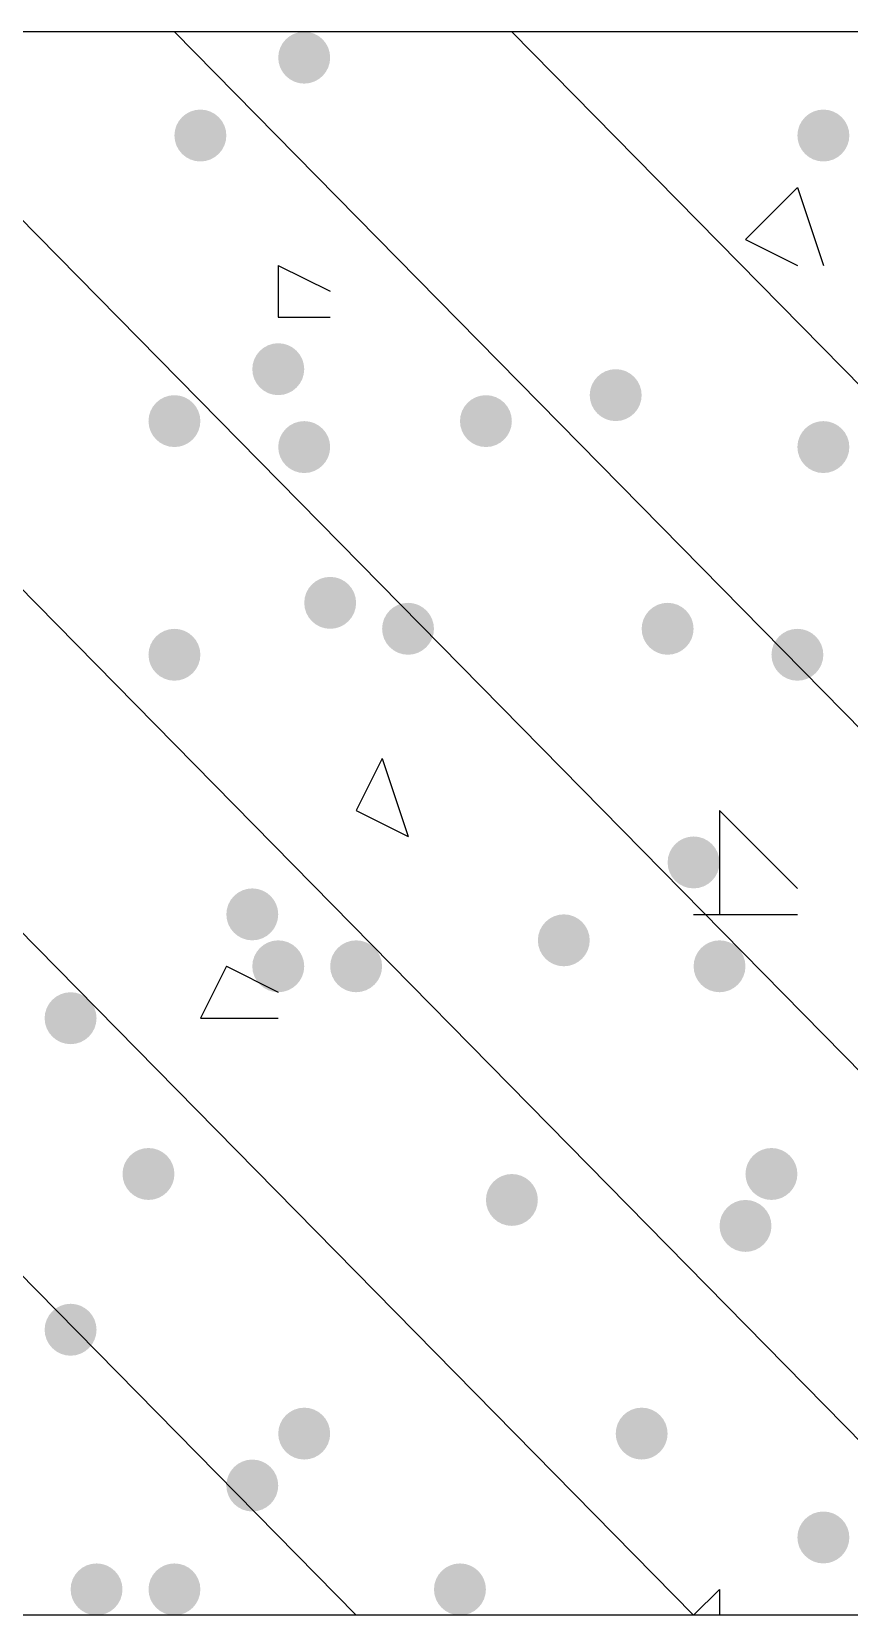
# Model space of a CAD drawing. Header units: inches. Extents: x 11 to 286, y 6 to 196.
# Drawn here: x 98.206 to 99.54, y 51.153 to 53.735 of the extents above; entities that cross this region are included whole.
import ezdxf

# ---------------------------------------------------------------- set-up
doc = ezdxf.new("R2010")
doc.units = ezdxf.units.IN
doc.header["$MEASUREMENT"] = 0
doc.layers.add('PDF_几何图形', color=7, linetype='Continuous')
doc.layers.add('PDF_实体填充', color=7, linetype='Continuous', true_color=0xffffff)

msp = doc.modelspace()

# ---------------------------------------------------------------- hatches: boundary and pattern name
at = {"layer": 'PDF_实体填充', "transparency": 33554559}
h = msp.add_hatch(color=7, dxfattribs=at)
edge = h.paths.add_edge_path(flags=0)
edge.add_spline(control_points=[(98.6931, 53.6928), (98.6931, 53.6695), (98.6741, 53.6504), (98.6508, 53.6504)], knot_values=[0, 0, 0, 0, 1, 1, 1, 1], degree=3, periodic=0)
edge.add_spline(control_points=[(98.6508, 53.6504), (98.6275, 53.6504), (98.6084, 53.6695), (98.6084, 53.6928)], knot_values=[0, 0, 0, 0, 1, 1, 1, 1], degree=3, periodic=0)
edge.add_line((98.6084, 53.6928), (98.6084, 53.6928))
edge.add_spline(control_points=[(98.6084, 53.6928), (98.6084, 53.7161), (98.6275, 53.7351), (98.6508, 53.7351)], knot_values=[0, 0, 0, 0, 1, 1, 1, 1], degree=3, periodic=0)
edge.add_spline(control_points=[(98.6508, 53.7351), (98.6741, 53.7351), (98.6931, 53.7161), (98.6931, 53.6928)], knot_values=[0, 0, 0, 0, 1, 1, 1, 1], degree=3, periodic=0)
edge.add_line((98.6931, 53.6928), (98.6931, 53.6928))
edge.add_line((98.6931, 53.6928), (98.6931, 53.6928))
h = msp.add_hatch(color=7, dxfattribs=at)
edge = h.paths.add_edge_path(flags=0)
edge.add_spline(control_points=[(98.5238, 53.5658), (98.5238, 53.5425), (98.5047, 53.5234), (98.4814, 53.5234)], knot_values=[0, 0, 0, 0, 1, 1, 1, 1], degree=3, periodic=0)
edge.add_spline(control_points=[(98.4814, 53.5234), (98.4582, 53.5234), (98.4391, 53.5425), (98.4391, 53.5658)], knot_values=[0, 0, 0, 0, 1, 1, 1, 1], degree=3, periodic=0)
edge.add_line((98.4391, 53.5658), (98.4391, 53.5658))
edge.add_spline(control_points=[(98.4391, 53.5658), (98.4391, 53.5891), (98.4582, 53.6081), (98.4814, 53.6081)], knot_values=[0, 0, 0, 0, 1, 1, 1, 1], degree=3, periodic=0)
edge.add_spline(control_points=[(98.4814, 53.6081), (98.5047, 53.6081), (98.5238, 53.5891), (98.5238, 53.5658)], knot_values=[0, 0, 0, 0, 1, 1, 1, 1], degree=3, periodic=0)
edge.add_line((98.5238, 53.5658), (98.5238, 53.5658))
edge.add_line((98.5238, 53.5658), (98.5238, 53.5658))
h = msp.add_hatch(color=7, dxfattribs=at)
edge = h.paths.add_edge_path(flags=0)
edge.add_spline(control_points=[(99.5398, 53.5658), (99.5398, 53.5425), (99.5207, 53.5234), (99.4974, 53.5234)], knot_values=[0, 0, 0, 0, 1, 1, 1, 1], degree=3, periodic=0)
edge.add_spline(control_points=[(99.4974, 53.5234), (99.4742, 53.5234), (99.4551, 53.5425), (99.4551, 53.5658)], knot_values=[0, 0, 0, 0, 1, 1, 1, 1], degree=3, periodic=0)
edge.add_line((99.4551, 53.5658), (99.4551, 53.5658))
edge.add_spline(control_points=[(99.4551, 53.5658), (99.4551, 53.5891), (99.4742, 53.6081), (99.4974, 53.6081)], knot_values=[0, 0, 0, 0, 1, 1, 1, 1], degree=3, periodic=0)
edge.add_spline(control_points=[(99.4974, 53.6081), (99.5207, 53.6081), (99.5398, 53.5891), (99.5398, 53.5658)], knot_values=[0, 0, 0, 0, 1, 1, 1, 1], degree=3, periodic=0)
edge.add_line((99.5398, 53.5658), (99.5398, 53.5658))
edge.add_line((99.5398, 53.5658), (99.5398, 53.5658))
h = msp.add_hatch(color=7, dxfattribs=at)
edge = h.paths.add_edge_path(flags=0)
edge.add_spline(control_points=[(98.6508, 53.1848), (98.6508, 53.1615), (98.6317, 53.1424), (98.6084, 53.1424)], knot_values=[0, 0, 0, 0, 1, 1, 1, 1], degree=3, periodic=0)
edge.add_spline(control_points=[(98.6084, 53.1424), (98.5852, 53.1424), (98.5661, 53.1615), (98.5661, 53.1848)], knot_values=[0, 0, 0, 0, 1, 1, 1, 1], degree=3, periodic=0)
edge.add_line((98.5661, 53.1848), (98.5661, 53.1848))
edge.add_spline(control_points=[(98.5661, 53.1848), (98.5661, 53.2081), (98.5852, 53.2271), (98.6084, 53.2271)], knot_values=[0, 0, 0, 0, 1, 1, 1, 1], degree=3, periodic=0)
edge.add_spline(control_points=[(98.6084, 53.2271), (98.6317, 53.2271), (98.6508, 53.2081), (98.6508, 53.1848)], knot_values=[0, 0, 0, 0, 1, 1, 1, 1], degree=3, periodic=0)
edge.add_line((98.6508, 53.1848), (98.6508, 53.1848))
edge.add_line((98.6508, 53.1848), (98.6508, 53.1848))
h = msp.add_hatch(color=7, dxfattribs=at)
edge = h.paths.add_edge_path(flags=0)
edge.add_spline(control_points=[(99.2011, 53.1424), (99.2011, 53.1192), (99.1821, 53.1001), (99.1588, 53.1001)], knot_values=[0, 0, 0, 0, 1, 1, 1, 1], degree=3, periodic=0)
edge.add_spline(control_points=[(99.1588, 53.1001), (99.1355, 53.1001), (99.1164, 53.1192), (99.1164, 53.1424)], knot_values=[0, 0, 0, 0, 1, 1, 1, 1], degree=3, periodic=0)
edge.add_line((99.1164, 53.1424), (99.1164, 53.1424))
edge.add_spline(control_points=[(99.1164, 53.1424), (99.1164, 53.1657), (99.1355, 53.1848), (99.1588, 53.1848)], knot_values=[0, 0, 0, 0, 1, 1, 1, 1], degree=3, periodic=0)
edge.add_spline(control_points=[(99.1588, 53.1848), (99.1821, 53.1848), (99.2011, 53.1657), (99.2011, 53.1424)], knot_values=[0, 0, 0, 0, 1, 1, 1, 1], degree=3, periodic=0)
edge.add_line((99.2011, 53.1424), (99.2011, 53.1424))
edge.add_line((99.2011, 53.1424), (99.2011, 53.1424))
h = msp.add_hatch(color=7, dxfattribs=at)
edge = h.paths.add_edge_path(flags=0)
edge.add_spline(control_points=[(98.4814, 53.1001), (98.4814, 53.0768), (98.4624, 53.0578), (98.4391, 53.0578)], knot_values=[0, 0, 0, 0, 1, 1, 1, 1], degree=3, periodic=0)
edge.add_spline(control_points=[(98.4391, 53.0578), (98.4158, 53.0578), (98.3968, 53.0768), (98.3968, 53.1001)], knot_values=[0, 0, 0, 0, 1, 1, 1, 1], degree=3, periodic=0)
edge.add_line((98.3968, 53.1001), (98.3968, 53.1001))
edge.add_spline(control_points=[(98.3968, 53.1001), (98.3968, 53.1234), (98.4158, 53.1424), (98.4391, 53.1424)], knot_values=[0, 0, 0, 0, 1, 1, 1, 1], degree=3, periodic=0)
edge.add_spline(control_points=[(98.4391, 53.1424), (98.4624, 53.1424), (98.4814, 53.1234), (98.4814, 53.1001)], knot_values=[0, 0, 0, 0, 1, 1, 1, 1], degree=3, periodic=0)
edge.add_line((98.4814, 53.1001), (98.4814, 53.1001))
edge.add_line((98.4814, 53.1001), (98.4814, 53.1001))
h = msp.add_hatch(color=7, dxfattribs=at)
edge = h.paths.add_edge_path(flags=0)
edge.add_spline(control_points=[(98.9894, 53.1001), (98.9894, 53.0768), (98.9704, 53.0578), (98.9471, 53.0578)], knot_values=[0, 0, 0, 0, 1, 1, 1, 1], degree=3, periodic=0)
edge.add_spline(control_points=[(98.9471, 53.0578), (98.9238, 53.0578), (98.9048, 53.0768), (98.9048, 53.1001)], knot_values=[0, 0, 0, 0, 1, 1, 1, 1], degree=3, periodic=0)
edge.add_line((98.9048, 53.1001), (98.9048, 53.1001))
edge.add_spline(control_points=[(98.9048, 53.1001), (98.9048, 53.1234), (98.9238, 53.1424), (98.9471, 53.1424)], knot_values=[0, 0, 0, 0, 1, 1, 1, 1], degree=3, periodic=0)
edge.add_spline(control_points=[(98.9471, 53.1424), (98.9704, 53.1424), (98.9894, 53.1234), (98.9894, 53.1001)], knot_values=[0, 0, 0, 0, 1, 1, 1, 1], degree=3, periodic=0)
edge.add_line((98.9894, 53.1001), (98.9894, 53.1001))
edge.add_line((98.9894, 53.1001), (98.9894, 53.1001))
h = msp.add_hatch(color=7, dxfattribs=at)
edge = h.paths.add_edge_path(flags=0)
edge.add_spline(control_points=[(98.6931, 53.0578), (98.6931, 53.0345), (98.6741, 53.0154), (98.6508, 53.0154)], knot_values=[0, 0, 0, 0, 1, 1, 1, 1], degree=3, periodic=0)
edge.add_spline(control_points=[(98.6508, 53.0154), (98.6275, 53.0154), (98.6084, 53.0345), (98.6084, 53.0578)], knot_values=[0, 0, 0, 0, 1, 1, 1, 1], degree=3, periodic=0)
edge.add_line((98.6084, 53.0578), (98.6084, 53.0578))
edge.add_spline(control_points=[(98.6084, 53.0578), (98.6084, 53.0811), (98.6275, 53.1001), (98.6508, 53.1001)], knot_values=[0, 0, 0, 0, 1, 1, 1, 1], degree=3, periodic=0)
edge.add_spline(control_points=[(98.6508, 53.1001), (98.6741, 53.1001), (98.6931, 53.0811), (98.6931, 53.0578)], knot_values=[0, 0, 0, 0, 1, 1, 1, 1], degree=3, periodic=0)
edge.add_line((98.6931, 53.0578), (98.6931, 53.0578))
edge.add_line((98.6931, 53.0578), (98.6931, 53.0578))
h = msp.add_hatch(color=7, dxfattribs=at)
edge = h.paths.add_edge_path(flags=0)
edge.add_spline(control_points=[(99.5398, 53.0578), (99.5398, 53.0345), (99.5207, 53.0154), (99.4974, 53.0154)], knot_values=[0, 0, 0, 0, 1, 1, 1, 1], degree=3, periodic=0)
edge.add_spline(control_points=[(99.4974, 53.0154), (99.4742, 53.0154), (99.4551, 53.0345), (99.4551, 53.0578)], knot_values=[0, 0, 0, 0, 1, 1, 1, 1], degree=3, periodic=0)
edge.add_line((99.4551, 53.0578), (99.4551, 53.0578))
edge.add_spline(control_points=[(99.4551, 53.0578), (99.4551, 53.0811), (99.4742, 53.1001), (99.4974, 53.1001)], knot_values=[0, 0, 0, 0, 1, 1, 1, 1], degree=3, periodic=0)
edge.add_spline(control_points=[(99.4974, 53.1001), (99.5207, 53.1001), (99.5398, 53.0811), (99.5398, 53.0578)], knot_values=[0, 0, 0, 0, 1, 1, 1, 1], degree=3, periodic=0)
edge.add_line((99.5398, 53.0578), (99.5398, 53.0578))
edge.add_line((99.5398, 53.0578), (99.5398, 53.0578))
h = msp.add_hatch(color=7, dxfattribs=at)
edge = h.paths.add_edge_path(flags=0)
edge.add_spline(control_points=[(98.7354, 52.8038), (98.7354, 52.7805), (98.7164, 52.7614), (98.6931, 52.7614)], knot_values=[0, 0, 0, 0, 1, 1, 1, 1], degree=3, periodic=0)
edge.add_spline(control_points=[(98.6931, 52.7614), (98.6698, 52.7614), (98.6508, 52.7805), (98.6508, 52.8038)], knot_values=[0, 0, 0, 0, 1, 1, 1, 1], degree=3, periodic=0)
edge.add_line((98.6508, 52.8038), (98.6508, 52.8038))
edge.add_spline(control_points=[(98.6508, 52.8038), (98.6508, 52.8271), (98.6698, 52.8461), (98.6931, 52.8461)], knot_values=[0, 0, 0, 0, 1, 1, 1, 1], degree=3, periodic=0)
edge.add_spline(control_points=[(98.6931, 52.8461), (98.7164, 52.8461), (98.7354, 52.8271), (98.7354, 52.8038)], knot_values=[0, 0, 0, 0, 1, 1, 1, 1], degree=3, periodic=0)
edge.add_line((98.7354, 52.8038), (98.7354, 52.8038))
edge.add_line((98.7354, 52.8038), (98.7354, 52.8038))
h = msp.add_hatch(color=7, dxfattribs=at)
edge = h.paths.add_edge_path(flags=0)
edge.add_spline(control_points=[(98.8624, 52.7614), (98.8624, 52.7382), (98.8434, 52.7191), (98.8201, 52.7191)], knot_values=[0, 0, 0, 0, 1, 1, 1, 1], degree=3, periodic=0)
edge.add_spline(control_points=[(98.8201, 52.7191), (98.7968, 52.7191), (98.7778, 52.7382), (98.7778, 52.7614)], knot_values=[0, 0, 0, 0, 1, 1, 1, 1], degree=3, periodic=0)
edge.add_line((98.7778, 52.7614), (98.7778, 52.7614))
edge.add_spline(control_points=[(98.7778, 52.7614), (98.7778, 52.7847), (98.7968, 52.8038), (98.8201, 52.8038)], knot_values=[0, 0, 0, 0, 1, 1, 1, 1], degree=3, periodic=0)
edge.add_spline(control_points=[(98.8201, 52.8038), (98.8434, 52.8038), (98.8624, 52.7847), (98.8624, 52.7614)], knot_values=[0, 0, 0, 0, 1, 1, 1, 1], degree=3, periodic=0)
edge.add_line((98.8624, 52.7614), (98.8624, 52.7614))
edge.add_line((98.8624, 52.7614), (98.8624, 52.7614))
h = msp.add_hatch(color=7, dxfattribs=at)
edge = h.paths.add_edge_path(flags=0)
edge.add_spline(control_points=[(99.2858, 52.7614), (99.2858, 52.7382), (99.2667, 52.7191), (99.2434, 52.7191)], knot_values=[0, 0, 0, 0, 1, 1, 1, 1], degree=3, periodic=0)
edge.add_spline(control_points=[(99.2434, 52.7191), (99.2202, 52.7191), (99.2011, 52.7382), (99.2011, 52.7614)], knot_values=[0, 0, 0, 0, 1, 1, 1, 1], degree=3, periodic=0)
edge.add_line((99.2011, 52.7614), (99.2011, 52.7614))
edge.add_spline(control_points=[(99.2011, 52.7614), (99.2011, 52.7847), (99.2202, 52.8038), (99.2434, 52.8038)], knot_values=[0, 0, 0, 0, 1, 1, 1, 1], degree=3, periodic=0)
edge.add_spline(control_points=[(99.2434, 52.8038), (99.2667, 52.8038), (99.2858, 52.7847), (99.2858, 52.7614)], knot_values=[0, 0, 0, 0, 1, 1, 1, 1], degree=3, periodic=0)
edge.add_line((99.2858, 52.7614), (99.2858, 52.7614))
edge.add_line((99.2858, 52.7614), (99.2858, 52.7614))
h = msp.add_hatch(color=7, dxfattribs=at)
edge = h.paths.add_edge_path(flags=0)
edge.add_spline(control_points=[(98.4814, 52.7191), (98.4814, 52.6958), (98.4624, 52.6768), (98.4391, 52.6768)], knot_values=[0, 0, 0, 0, 1, 1, 1, 1], degree=3, periodic=0)
edge.add_spline(control_points=[(98.4391, 52.6768), (98.4158, 52.6768), (98.3968, 52.6958), (98.3968, 52.7191)], knot_values=[0, 0, 0, 0, 1, 1, 1, 1], degree=3, periodic=0)
edge.add_line((98.3968, 52.7191), (98.3968, 52.7191))
edge.add_spline(control_points=[(98.3968, 52.7191), (98.3968, 52.7424), (98.4158, 52.7614), (98.4391, 52.7614)], knot_values=[0, 0, 0, 0, 1, 1, 1, 1], degree=3, periodic=0)
edge.add_spline(control_points=[(98.4391, 52.7614), (98.4624, 52.7614), (98.4814, 52.7424), (98.4814, 52.7191)], knot_values=[0, 0, 0, 0, 1, 1, 1, 1], degree=3, periodic=0)
edge.add_line((98.4814, 52.7191), (98.4814, 52.7191))
edge.add_line((98.4814, 52.7191), (98.4814, 52.7191))
h = msp.add_hatch(color=7, dxfattribs=at)
edge = h.paths.add_edge_path(flags=0)
edge.add_spline(control_points=[(99.4974, 52.7191), (99.4974, 52.6958), (99.4784, 52.6768), (99.4551, 52.6768)], knot_values=[0, 0, 0, 0, 1, 1, 1, 1], degree=3, periodic=0)
edge.add_spline(control_points=[(99.4551, 52.6768), (99.4318, 52.6768), (99.4128, 52.6958), (99.4128, 52.7191)], knot_values=[0, 0, 0, 0, 1, 1, 1, 1], degree=3, periodic=0)
edge.add_line((99.4128, 52.7191), (99.4128, 52.7191))
edge.add_spline(control_points=[(99.4128, 52.7191), (99.4128, 52.7424), (99.4318, 52.7614), (99.4551, 52.7614)], knot_values=[0, 0, 0, 0, 1, 1, 1, 1], degree=3, periodic=0)
edge.add_spline(control_points=[(99.4551, 52.7614), (99.4784, 52.7614), (99.4974, 52.7424), (99.4974, 52.7191)], knot_values=[0, 0, 0, 0, 1, 1, 1, 1], degree=3, periodic=0)
edge.add_line((99.4974, 52.7191), (99.4974, 52.7191))
edge.add_line((99.4974, 52.7191), (99.4974, 52.7191))
h = msp.add_hatch(color=7, dxfattribs=at)
edge = h.paths.add_edge_path(flags=0)
edge.add_spline(control_points=[(99.3281, 52.3804), (99.3281, 52.3572), (99.3091, 52.3381), (99.2858, 52.3381)], knot_values=[0, 0, 0, 0, 1, 1, 1, 1], degree=3, periodic=0)
edge.add_spline(control_points=[(99.2858, 52.3381), (99.2625, 52.3381), (99.2434, 52.3572), (99.2434, 52.3804)], knot_values=[0, 0, 0, 0, 1, 1, 1, 1], degree=3, periodic=0)
edge.add_line((99.2434, 52.3804), (99.2434, 52.3804))
edge.add_spline(control_points=[(99.2434, 52.3804), (99.2434, 52.4037), (99.2625, 52.4228), (99.2858, 52.4228)], knot_values=[0, 0, 0, 0, 1, 1, 1, 1], degree=3, periodic=0)
edge.add_spline(control_points=[(99.2858, 52.4228), (99.3091, 52.4228), (99.3281, 52.4037), (99.3281, 52.3804)], knot_values=[0, 0, 0, 0, 1, 1, 1, 1], degree=3, periodic=0)
edge.add_line((99.3281, 52.3804), (99.3281, 52.3804))
edge.add_line((99.3281, 52.3804), (99.3281, 52.3804))
h = msp.add_hatch(color=7, dxfattribs=at)
edge = h.paths.add_edge_path(flags=0)
edge.add_spline(control_points=[(98.6084, 52.2958), (98.6084, 52.2725), (98.5894, 52.2534), (98.5661, 52.2534)], knot_values=[0, 0, 0, 0, 1, 1, 1, 1], degree=3, periodic=0)
edge.add_spline(control_points=[(98.5661, 52.2534), (98.5428, 52.2534), (98.5238, 52.2725), (98.5238, 52.2958)], knot_values=[0, 0, 0, 0, 1, 1, 1, 1], degree=3, periodic=0)
edge.add_line((98.5238, 52.2958), (98.5238, 52.2958))
edge.add_spline(control_points=[(98.5238, 52.2958), (98.5238, 52.3191), (98.5428, 52.3381), (98.5661, 52.3381)], knot_values=[0, 0, 0, 0, 1, 1, 1, 1], degree=3, periodic=0)
edge.add_spline(control_points=[(98.5661, 52.3381), (98.5894, 52.3381), (98.6084, 52.3191), (98.6084, 52.2958)], knot_values=[0, 0, 0, 0, 1, 1, 1, 1], degree=3, periodic=0)
edge.add_line((98.6084, 52.2958), (98.6084, 52.2958))
edge.add_line((98.6084, 52.2958), (98.6084, 52.2958))
h = msp.add_hatch(color=7, dxfattribs=at)
edge = h.paths.add_edge_path(flags=0)
edge.add_spline(control_points=[(99.1164, 52.2534), (99.1164, 52.2302), (99.0974, 52.2111), (99.0741, 52.2111)], knot_values=[0, 0, 0, 0, 1, 1, 1, 1], degree=3, periodic=0)
edge.add_spline(control_points=[(99.0741, 52.2111), (99.0508, 52.2111), (99.0318, 52.2302), (99.0318, 52.2534)], knot_values=[0, 0, 0, 0, 1, 1, 1, 1], degree=3, periodic=0)
edge.add_line((99.0318, 52.2534), (99.0318, 52.2534))
edge.add_spline(control_points=[(99.0318, 52.2534), (99.0318, 52.2767), (99.0508, 52.2958), (99.0741, 52.2958)], knot_values=[0, 0, 0, 0, 1, 1, 1, 1], degree=3, periodic=0)
edge.add_spline(control_points=[(99.0741, 52.2958), (99.0974, 52.2958), (99.1164, 52.2767), (99.1164, 52.2534)], knot_values=[0, 0, 0, 0, 1, 1, 1, 1], degree=3, periodic=0)
edge.add_line((99.1164, 52.2534), (99.1164, 52.2534))
edge.add_line((99.1164, 52.2534), (99.1164, 52.2534))
h = msp.add_hatch(color=7, dxfattribs=at)
edge = h.paths.add_edge_path(flags=0)
edge.add_spline(control_points=[(98.6508, 52.2111), (98.6508, 52.1878), (98.6317, 52.1688), (98.6084, 52.1688)], knot_values=[0, 0, 0, 0, 1, 1, 1, 1], degree=3, periodic=0)
edge.add_spline(control_points=[(98.6084, 52.1688), (98.5852, 52.1688), (98.5661, 52.1878), (98.5661, 52.2111)], knot_values=[0, 0, 0, 0, 1, 1, 1, 1], degree=3, periodic=0)
edge.add_line((98.5661, 52.2111), (98.5661, 52.2111))
edge.add_spline(control_points=[(98.5661, 52.2111), (98.5661, 52.2344), (98.5852, 52.2534), (98.6084, 52.2534)], knot_values=[0, 0, 0, 0, 1, 1, 1, 1], degree=3, periodic=0)
edge.add_spline(control_points=[(98.6084, 52.2534), (98.6317, 52.2534), (98.6508, 52.2344), (98.6508, 52.2111)], knot_values=[0, 0, 0, 0, 1, 1, 1, 1], degree=3, periodic=0)
edge.add_line((98.6508, 52.2111), (98.6508, 52.2111))
edge.add_line((98.6508, 52.2111), (98.6508, 52.2111))
h = msp.add_hatch(color=7, dxfattribs=at)
edge = h.paths.add_edge_path(flags=0)
edge.add_spline(control_points=[(98.7778, 52.2111), (98.7778, 52.1878), (98.7587, 52.1688), (98.7354, 52.1688)], knot_values=[0, 0, 0, 0, 1, 1, 1, 1], degree=3, periodic=0)
edge.add_spline(control_points=[(98.7354, 52.1688), (98.7122, 52.1688), (98.6931, 52.1878), (98.6931, 52.2111)], knot_values=[0, 0, 0, 0, 1, 1, 1, 1], degree=3, periodic=0)
edge.add_line((98.6931, 52.2111), (98.6931, 52.2111))
edge.add_spline(control_points=[(98.6931, 52.2111), (98.6931, 52.2344), (98.7122, 52.2534), (98.7354, 52.2534)], knot_values=[0, 0, 0, 0, 1, 1, 1, 1], degree=3, periodic=0)
edge.add_spline(control_points=[(98.7354, 52.2534), (98.7587, 52.2534), (98.7778, 52.2344), (98.7778, 52.2111)], knot_values=[0, 0, 0, 0, 1, 1, 1, 1], degree=3, periodic=0)
edge.add_line((98.7778, 52.2111), (98.7778, 52.2111))
edge.add_line((98.7778, 52.2111), (98.7778, 52.2111))
h = msp.add_hatch(color=7, dxfattribs=at)
edge = h.paths.add_edge_path(flags=0)
edge.add_spline(control_points=[(99.3704, 52.2111), (99.3704, 52.1878), (99.3514, 52.1688), (99.3281, 52.1688)], knot_values=[0, 0, 0, 0, 1, 1, 1, 1], degree=3, periodic=0)
edge.add_spline(control_points=[(99.3281, 52.1688), (99.3048, 52.1688), (99.2858, 52.1878), (99.2858, 52.2111)], knot_values=[0, 0, 0, 0, 1, 1, 1, 1], degree=3, periodic=0)
edge.add_line((99.2858, 52.2111), (99.2858, 52.2111))
edge.add_spline(control_points=[(99.2858, 52.2111), (99.2858, 52.2344), (99.3048, 52.2534), (99.3281, 52.2534)], knot_values=[0, 0, 0, 0, 1, 1, 1, 1], degree=3, periodic=0)
edge.add_spline(control_points=[(99.3281, 52.2534), (99.3514, 52.2534), (99.3704, 52.2344), (99.3704, 52.2111)], knot_values=[0, 0, 0, 0, 1, 1, 1, 1], degree=3, periodic=0)
edge.add_line((99.3704, 52.2111), (99.3704, 52.2111))
edge.add_line((99.3704, 52.2111), (99.3704, 52.2111))
h = msp.add_hatch(color=7, dxfattribs=at)
edge = h.paths.add_edge_path(flags=0)
edge.add_spline(control_points=[(98.3121, 52.1264), (98.3121, 52.1032), (98.2931, 52.0841), (98.2698, 52.0841)], knot_values=[0, 0, 0, 0, 1, 1, 1, 1], degree=3, periodic=0)
edge.add_spline(control_points=[(98.2698, 52.0841), (98.2465, 52.0841), (98.2274, 52.1032), (98.2274, 52.1264)], knot_values=[0, 0, 0, 0, 1, 1, 1, 1], degree=3, periodic=0)
edge.add_line((98.2274, 52.1264), (98.2274, 52.1264))
edge.add_spline(control_points=[(98.2274, 52.1264), (98.2274, 52.1497), (98.2465, 52.1688), (98.2698, 52.1688)], knot_values=[0, 0, 0, 0, 1, 1, 1, 1], degree=3, periodic=0)
edge.add_spline(control_points=[(98.2698, 52.1688), (98.2931, 52.1688), (98.3121, 52.1497), (98.3121, 52.1264)], knot_values=[0, 0, 0, 0, 1, 1, 1, 1], degree=3, periodic=0)
edge.add_line((98.3121, 52.1264), (98.3121, 52.1264))
edge.add_line((98.3121, 52.1264), (98.3121, 52.1264))
h = msp.add_hatch(color=7, dxfattribs=at)
edge = h.paths.add_edge_path(flags=0)
edge.add_spline(control_points=[(98.4391, 51.8724), (98.4391, 51.8492), (98.4201, 51.8301), (98.3968, 51.8301)], knot_values=[0, 0, 0, 0, 1, 1, 1, 1], degree=3, periodic=0)
edge.add_spline(control_points=[(98.3968, 51.8301), (98.3735, 51.8301), (98.3544, 51.8492), (98.3544, 51.8724)], knot_values=[0, 0, 0, 0, 1, 1, 1, 1], degree=3, periodic=0)
edge.add_line((98.3544, 51.8724), (98.3544, 51.8724))
edge.add_spline(control_points=[(98.3544, 51.8724), (98.3544, 51.8957), (98.3735, 51.9148), (98.3968, 51.9148)], knot_values=[0, 0, 0, 0, 1, 1, 1, 1], degree=3, periodic=0)
edge.add_spline(control_points=[(98.3968, 51.9148), (98.4201, 51.9148), (98.4391, 51.8957), (98.4391, 51.8724)], knot_values=[0, 0, 0, 0, 1, 1, 1, 1], degree=3, periodic=0)
edge.add_line((98.4391, 51.8724), (98.4391, 51.8724))
edge.add_line((98.4391, 51.8724), (98.4391, 51.8724))
h = msp.add_hatch(color=7, dxfattribs=at)
edge = h.paths.add_edge_path(flags=0)
edge.add_spline(control_points=[(99.4551, 51.8724), (99.4551, 51.8492), (99.4361, 51.8301), (99.4128, 51.8301)], knot_values=[0, 0, 0, 0, 1, 1, 1, 1], degree=3, periodic=0)
edge.add_spline(control_points=[(99.4128, 51.8301), (99.3895, 51.8301), (99.3704, 51.8492), (99.3704, 51.8724)], knot_values=[0, 0, 0, 0, 1, 1, 1, 1], degree=3, periodic=0)
edge.add_line((99.3704, 51.8724), (99.3704, 51.8724))
edge.add_spline(control_points=[(99.3704, 51.8724), (99.3704, 51.8957), (99.3895, 51.9148), (99.4128, 51.9148)], knot_values=[0, 0, 0, 0, 1, 1, 1, 1], degree=3, periodic=0)
edge.add_spline(control_points=[(99.4128, 51.9148), (99.4361, 51.9148), (99.4551, 51.8957), (99.4551, 51.8724)], knot_values=[0, 0, 0, 0, 1, 1, 1, 1], degree=3, periodic=0)
edge.add_line((99.4551, 51.8724), (99.4551, 51.8724))
edge.add_line((99.4551, 51.8724), (99.4551, 51.8724))
h = msp.add_hatch(color=7, dxfattribs=at)
edge = h.paths.add_edge_path(flags=0)
edge.add_spline(control_points=[(99.0318, 51.8301), (99.0318, 51.8068), (99.0127, 51.7878), (98.9894, 51.7878)], knot_values=[0, 0, 0, 0, 1, 1, 1, 1], degree=3, periodic=0)
edge.add_spline(control_points=[(98.9894, 51.7878), (98.9662, 51.7878), (98.9471, 51.8068), (98.9471, 51.8301)], knot_values=[0, 0, 0, 0, 1, 1, 1, 1], degree=3, periodic=0)
edge.add_line((98.9471, 51.8301), (98.9471, 51.8301))
edge.add_spline(control_points=[(98.9471, 51.8301), (98.9471, 51.8534), (98.9662, 51.8724), (98.9894, 51.8724)], knot_values=[0, 0, 0, 0, 1, 1, 1, 1], degree=3, periodic=0)
edge.add_spline(control_points=[(98.9894, 51.8724), (99.0127, 51.8724), (99.0318, 51.8534), (99.0318, 51.8301)], knot_values=[0, 0, 0, 0, 1, 1, 1, 1], degree=3, periodic=0)
edge.add_line((99.0318, 51.8301), (99.0318, 51.8301))
edge.add_line((99.0318, 51.8301), (99.0318, 51.8301))
h = msp.add_hatch(color=7, dxfattribs=at)
edge = h.paths.add_edge_path(flags=0)
edge.add_spline(control_points=[(99.4128, 51.7878), (99.4128, 51.7645), (99.3937, 51.7454), (99.3704, 51.7454)], knot_values=[0, 0, 0, 0, 1, 1, 1, 1], degree=3, periodic=0)
edge.add_spline(control_points=[(99.3704, 51.7454), (99.3472, 51.7454), (99.3281, 51.7645), (99.3281, 51.7878)], knot_values=[0, 0, 0, 0, 1, 1, 1, 1], degree=3, periodic=0)
edge.add_line((99.3281, 51.7878), (99.3281, 51.7878))
edge.add_spline(control_points=[(99.3281, 51.7878), (99.3281, 51.8111), (99.3472, 51.8301), (99.3704, 51.8301)], knot_values=[0, 0, 0, 0, 1, 1, 1, 1], degree=3, periodic=0)
edge.add_spline(control_points=[(99.3704, 51.8301), (99.3937, 51.8301), (99.4128, 51.8111), (99.4128, 51.7878)], knot_values=[0, 0, 0, 0, 1, 1, 1, 1], degree=3, periodic=0)
edge.add_line((99.4128, 51.7878), (99.4128, 51.7878))
edge.add_line((99.4128, 51.7878), (99.4128, 51.7878))
h = msp.add_hatch(color=7, dxfattribs=at)
edge = h.paths.add_edge_path(flags=0)
edge.add_spline(control_points=[(98.3121, 51.6184), (98.3121, 51.5952), (98.2931, 51.5761), (98.2698, 51.5761)], knot_values=[0, 0, 0, 0, 1, 1, 1, 1], degree=3, periodic=0)
edge.add_spline(control_points=[(98.2698, 51.5761), (98.2465, 51.5761), (98.2274, 51.5952), (98.2274, 51.6184)], knot_values=[0, 0, 0, 0, 1, 1, 1, 1], degree=3, periodic=0)
edge.add_line((98.2274, 51.6184), (98.2274, 51.6184))
edge.add_spline(control_points=[(98.2274, 51.6184), (98.2274, 51.6417), (98.2465, 51.6608), (98.2698, 51.6608)], knot_values=[0, 0, 0, 0, 1, 1, 1, 1], degree=3, periodic=0)
edge.add_spline(control_points=[(98.2698, 51.6608), (98.2931, 51.6608), (98.3121, 51.6417), (98.3121, 51.6184)], knot_values=[0, 0, 0, 0, 1, 1, 1, 1], degree=3, periodic=0)
edge.add_line((98.3121, 51.6184), (98.3121, 51.6184))
edge.add_line((98.3121, 51.6184), (98.3121, 51.6184))
h = msp.add_hatch(color=7, dxfattribs=at)
edge = h.paths.add_edge_path(flags=0)
edge.add_spline(control_points=[(98.6931, 51.4491), (98.6931, 51.4258), (98.6741, 51.4068), (98.6508, 51.4068)], knot_values=[0, 0, 0, 0, 1, 1, 1, 1], degree=3, periodic=0)
edge.add_spline(control_points=[(98.6508, 51.4068), (98.6275, 51.4068), (98.6084, 51.4258), (98.6084, 51.4491)], knot_values=[0, 0, 0, 0, 1, 1, 1, 1], degree=3, periodic=0)
edge.add_line((98.6084, 51.4491), (98.6084, 51.4491))
edge.add_spline(control_points=[(98.6084, 51.4491), (98.6084, 51.4724), (98.6275, 51.4914), (98.6508, 51.4914)], knot_values=[0, 0, 0, 0, 1, 1, 1, 1], degree=3, periodic=0)
edge.add_spline(control_points=[(98.6508, 51.4914), (98.6741, 51.4914), (98.6931, 51.4724), (98.6931, 51.4491)], knot_values=[0, 0, 0, 0, 1, 1, 1, 1], degree=3, periodic=0)
edge.add_line((98.6931, 51.4491), (98.6931, 51.4491))
edge.add_line((98.6931, 51.4491), (98.6931, 51.4491))
h = msp.add_hatch(color=7, dxfattribs=at)
edge = h.paths.add_edge_path(flags=0)
edge.add_spline(control_points=[(99.2434, 51.4491), (99.2434, 51.4258), (99.2244, 51.4068), (99.2011, 51.4068)], knot_values=[0, 0, 0, 0, 1, 1, 1, 1], degree=3, periodic=0)
edge.add_spline(control_points=[(99.2011, 51.4068), (99.1778, 51.4068), (99.1588, 51.4258), (99.1588, 51.4491)], knot_values=[0, 0, 0, 0, 1, 1, 1, 1], degree=3, periodic=0)
edge.add_line((99.1588, 51.4491), (99.1588, 51.4491))
edge.add_spline(control_points=[(99.1588, 51.4491), (99.1588, 51.4724), (99.1778, 51.4914), (99.2011, 51.4914)], knot_values=[0, 0, 0, 0, 1, 1, 1, 1], degree=3, periodic=0)
edge.add_spline(control_points=[(99.2011, 51.4914), (99.2244, 51.4914), (99.2434, 51.4724), (99.2434, 51.4491)], knot_values=[0, 0, 0, 0, 1, 1, 1, 1], degree=3, periodic=0)
edge.add_line((99.2434, 51.4491), (99.2434, 51.4491))
edge.add_line((99.2434, 51.4491), (99.2434, 51.4491))
h = msp.add_hatch(color=7, dxfattribs=at)
edge = h.paths.add_edge_path(flags=0)
edge.add_spline(control_points=[(98.6084, 51.3644), (98.6084, 51.3412), (98.5894, 51.3221), (98.5661, 51.3221)], knot_values=[0, 0, 0, 0, 1, 1, 1, 1], degree=3, periodic=0)
edge.add_spline(control_points=[(98.5661, 51.3221), (98.5428, 51.3221), (98.5238, 51.3412), (98.5238, 51.3644)], knot_values=[0, 0, 0, 0, 1, 1, 1, 1], degree=3, periodic=0)
edge.add_line((98.5238, 51.3644), (98.5238, 51.3644))
edge.add_spline(control_points=[(98.5238, 51.3644), (98.5238, 51.3877), (98.5428, 51.4068), (98.5661, 51.4068)], knot_values=[0, 0, 0, 0, 1, 1, 1, 1], degree=3, periodic=0)
edge.add_spline(control_points=[(98.5661, 51.4068), (98.5894, 51.4068), (98.6084, 51.3877), (98.6084, 51.3644)], knot_values=[0, 0, 0, 0, 1, 1, 1, 1], degree=3, periodic=0)
edge.add_line((98.6084, 51.3644), (98.6084, 51.3644))
edge.add_line((98.6084, 51.3644), (98.6084, 51.3644))
h = msp.add_hatch(color=7, dxfattribs=at)
edge = h.paths.add_edge_path(flags=0)
edge.add_spline(control_points=[(99.5398, 51.2798), (99.5398, 51.2565), (99.5207, 51.2374), (99.4974, 51.2374)], knot_values=[0, 0, 0, 0, 1, 1, 1, 1], degree=3, periodic=0)
edge.add_spline(control_points=[(99.4974, 51.2374), (99.4742, 51.2374), (99.4551, 51.2565), (99.4551, 51.2798)], knot_values=[0, 0, 0, 0, 1, 1, 1, 1], degree=3, periodic=0)
edge.add_line((99.4551, 51.2798), (99.4551, 51.2798))
edge.add_spline(control_points=[(99.4551, 51.2798), (99.4551, 51.3031), (99.4742, 51.3221), (99.4974, 51.3221)], knot_values=[0, 0, 0, 0, 1, 1, 1, 1], degree=3, periodic=0)
edge.add_spline(control_points=[(99.4974, 51.3221), (99.5207, 51.3221), (99.5398, 51.3031), (99.5398, 51.2798)], knot_values=[0, 0, 0, 0, 1, 1, 1, 1], degree=3, periodic=0)
edge.add_line((99.5398, 51.2798), (99.5398, 51.2798))
edge.add_line((99.5398, 51.2798), (99.5398, 51.2798))
h = msp.add_hatch(color=7, dxfattribs=at)
edge = h.paths.add_edge_path(flags=0)
edge.add_spline(control_points=[(98.3544, 51.1951), (98.3544, 51.1718), (98.3354, 51.1528), (98.3121, 51.1528)], knot_values=[0, 0, 0, 0, 1, 1, 1, 1], degree=3, periodic=0)
edge.add_spline(control_points=[(98.3121, 51.1528), (98.2888, 51.1528), (98.2698, 51.1718), (98.2698, 51.1951)], knot_values=[0, 0, 0, 0, 1, 1, 1, 1], degree=3, periodic=0)
edge.add_line((98.2698, 51.1951), (98.2698, 51.1951))
edge.add_spline(control_points=[(98.2698, 51.1951), (98.2698, 51.2184), (98.2888, 51.2374), (98.3121, 51.2374)], knot_values=[0, 0, 0, 0, 1, 1, 1, 1], degree=3, periodic=0)
edge.add_spline(control_points=[(98.3121, 51.2374), (98.3354, 51.2374), (98.3544, 51.2184), (98.3544, 51.1951)], knot_values=[0, 0, 0, 0, 1, 1, 1, 1], degree=3, periodic=0)
edge.add_line((98.3544, 51.1951), (98.3544, 51.1951))
edge.add_line((98.3544, 51.1951), (98.3544, 51.1951))
h = msp.add_hatch(color=7, dxfattribs=at)
edge = h.paths.add_edge_path(flags=0)
edge.add_spline(control_points=[(98.4814, 51.1951), (98.4814, 51.1718), (98.4624, 51.1528), (98.4391, 51.1528)], knot_values=[0, 0, 0, 0, 1, 1, 1, 1], degree=3, periodic=0)
edge.add_spline(control_points=[(98.4391, 51.1528), (98.4158, 51.1528), (98.3968, 51.1718), (98.3968, 51.1951)], knot_values=[0, 0, 0, 0, 1, 1, 1, 1], degree=3, periodic=0)
edge.add_line((98.3968, 51.1951), (98.3968, 51.1951))
edge.add_spline(control_points=[(98.3968, 51.1951), (98.3968, 51.2184), (98.4158, 51.2374), (98.4391, 51.2374)], knot_values=[0, 0, 0, 0, 1, 1, 1, 1], degree=3, periodic=0)
edge.add_spline(control_points=[(98.4391, 51.2374), (98.4624, 51.2374), (98.4814, 51.2184), (98.4814, 51.1951)], knot_values=[0, 0, 0, 0, 1, 1, 1, 1], degree=3, periodic=0)
edge.add_line((98.4814, 51.1951), (98.4814, 51.1951))
edge.add_line((98.4814, 51.1951), (98.4814, 51.1951))
h = msp.add_hatch(color=7, dxfattribs=at)
edge = h.paths.add_edge_path(flags=0)
edge.add_spline(control_points=[(98.9471, 51.1951), (98.9471, 51.1718), (98.9281, 51.1528), (98.9048, 51.1528)], knot_values=[0, 0, 0, 0, 1, 1, 1, 1], degree=3, periodic=0)
edge.add_spline(control_points=[(98.9048, 51.1528), (98.8815, 51.1528), (98.8624, 51.1718), (98.8624, 51.1951)], knot_values=[0, 0, 0, 0, 1, 1, 1, 1], degree=3, periodic=0)
edge.add_line((98.8624, 51.1951), (98.8624, 51.1951))
edge.add_spline(control_points=[(98.8624, 51.1951), (98.8624, 51.2184), (98.8815, 51.2374), (98.9048, 51.2374)], knot_values=[0, 0, 0, 0, 1, 1, 1, 1], degree=3, periodic=0)
edge.add_spline(control_points=[(98.9048, 51.2374), (98.9281, 51.2374), (98.9471, 51.2184), (98.9471, 51.1951)], knot_values=[0, 0, 0, 0, 1, 1, 1, 1], degree=3, periodic=0)
edge.add_line((98.9471, 51.1951), (98.9471, 51.1951))
edge.add_line((98.9471, 51.1951), (98.9471, 51.1951))

# ---------------------------------------------------------------- linework, layer by layer
at = {"layer": 'PDF_几何图形'}
for p, q in [((174.3851, 53.7351), (84.6384, 53.7351)), ((96.1954, 53.7351), (98.7354, 51.1528)), ((96.7458, 53.7351), (99.2858, 51.1528)), ((97.2961, 53.7351), (99.8361, 51.1528)), ((97.8888, 53.7351), (100.4288, 51.1528)), ((98.4391, 53.7351), (100.9791, 51.1528)), ((98.9894, 53.7351), (101.5294, 51.1528)), ((99.4551, 53.4811), (99.3704, 53.3964)), ((99.4551, 53.4811), (99.4974, 53.3541)), ((99.3704, 53.3964), (99.4551, 53.3541)), ((98.6084, 53.3541), (98.6931, 53.3118)), ((98.6084, 53.3541), (98.6084, 53.2694)), ((98.6084, 53.2694), (98.6931, 53.2694)), ((98.7778, 52.5498), (98.7354, 52.4651)), ((98.7778, 52.5498), (98.8201, 52.4228)), ((98.7354, 52.4651), (98.8201, 52.4228)), ((99.3281, 52.4651), (99.4551, 52.3381)), ((99.3281, 52.4651), (99.3281, 52.2958)), ((99.2858, 52.2958), (99.4551, 52.2958)), ((98.5238, 52.2111), (98.4814, 52.1264)), ((98.5238, 52.2111), (98.6084, 52.1688)), ((98.4814, 52.1264), (98.6084, 52.1264)), ((99.3281, 51.1951), (99.2858, 51.1528)), ((99.3281, 51.1951), (99.3281, 51.1528)), ((176.9251, 51.1528), (70.4568, 51.1528))]:
    msp.add_line(p, q, dxfattribs=at)

doc.saveas('drawing.dxf')
